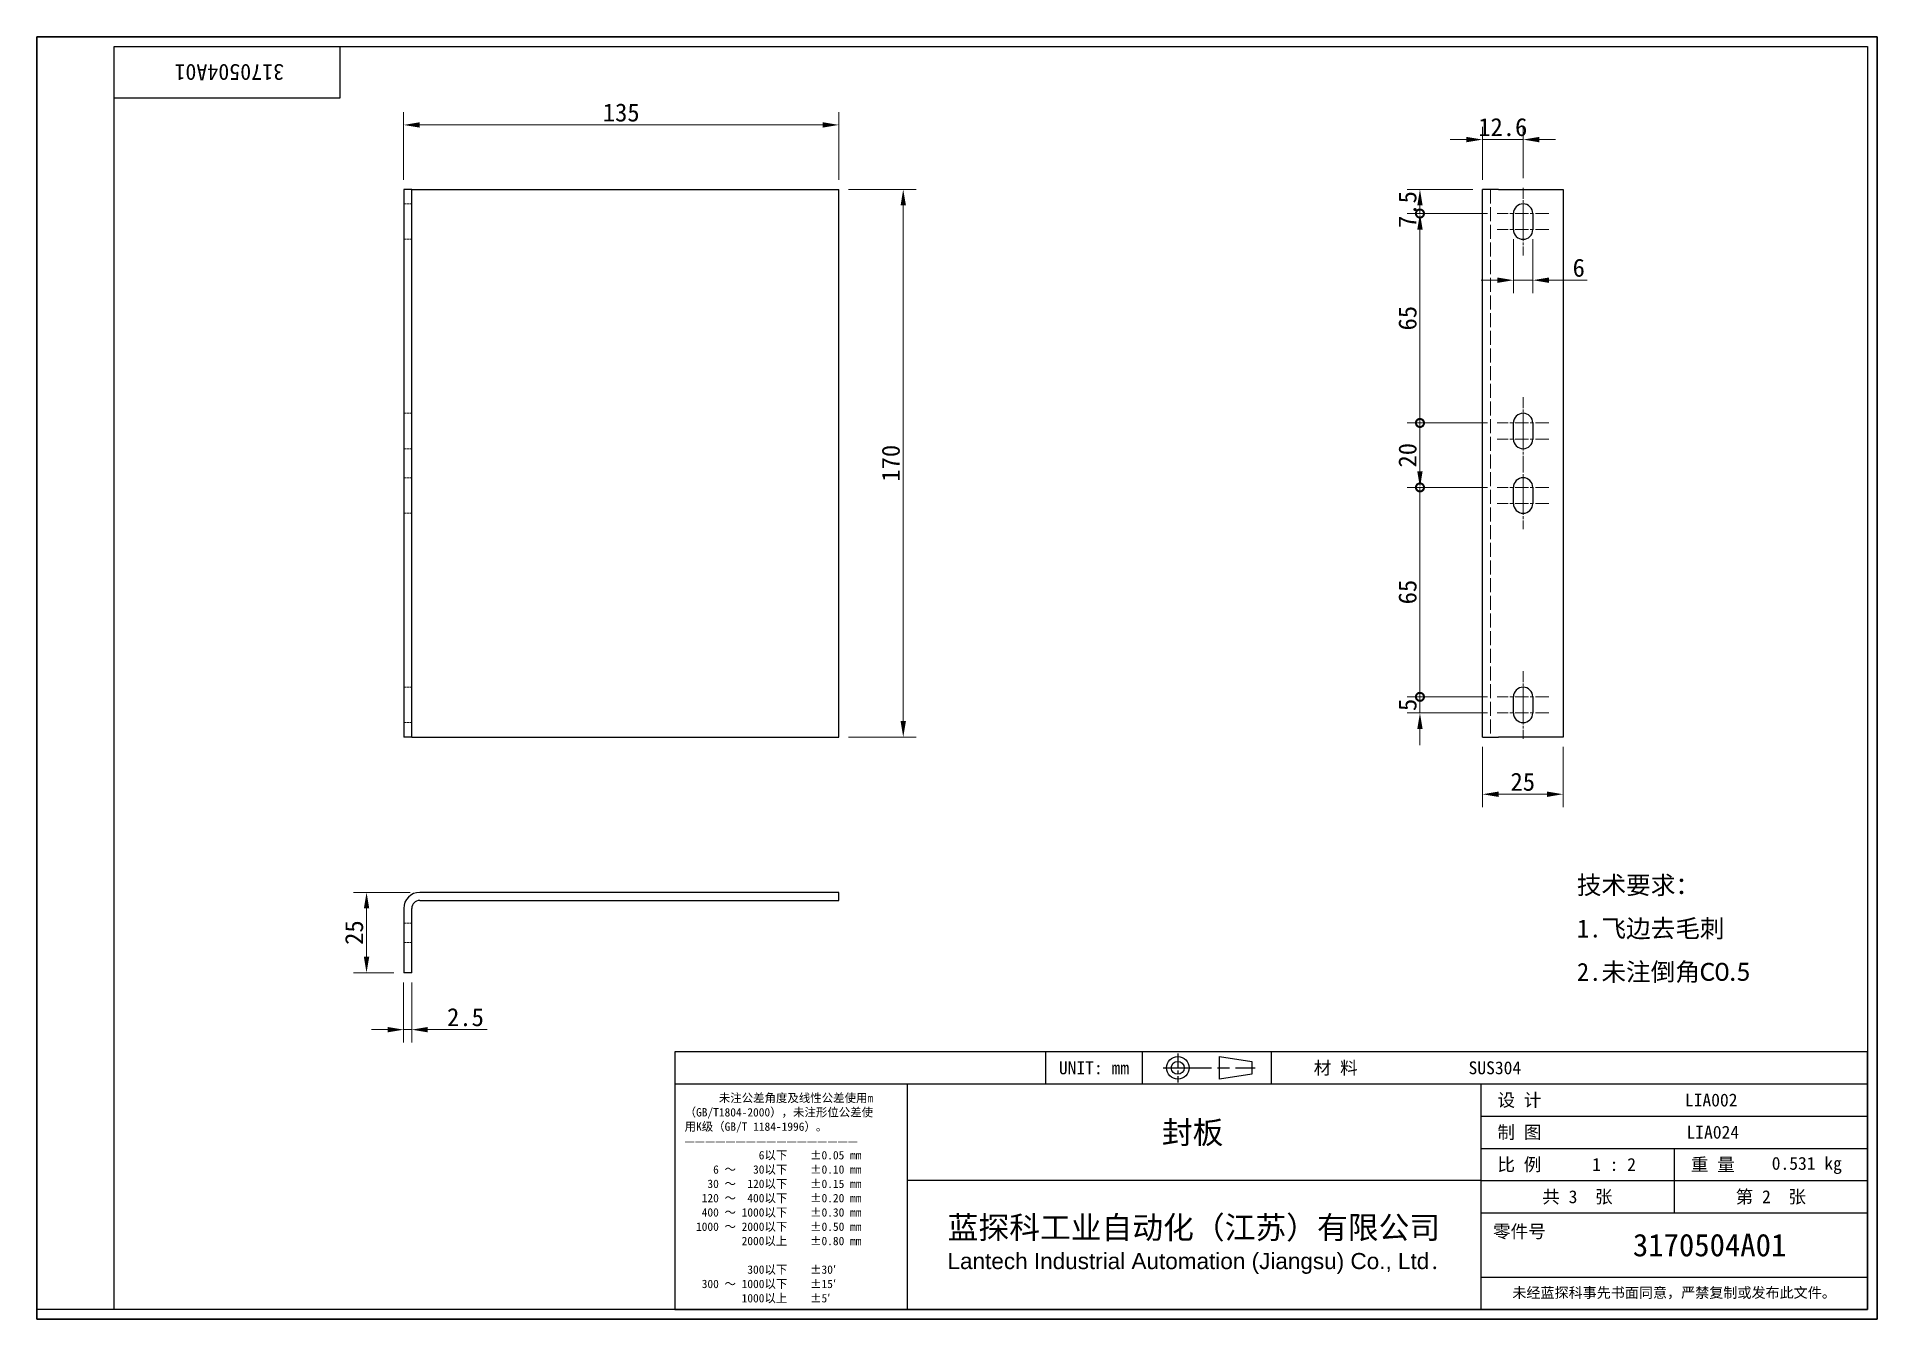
# Model space of a CAD drawing. Header units: millimetres. Extents: x 12 to 583, y 11 to 409.
import ezdxf
from ezdxf.enums import TextEntityAlignment as Align

# ---------------------------------------------------------------- set-up
doc = ezdxf.new("R2010")
doc.units = ezdxf.units.MM
doc.header["$LTSCALE"] = 2
doc.linetypes.add('CHAIN', pattern=[0.3543, 0.2362, -0.0295, 0.0591, -0.0295])
doc.linetypes.add('DASHED', pattern=[0.2067, 0.1654, -0.0413])
for name, color, linetype, lineweight in [('1', 7, 'Continuous', 18), ('可见 (ISO)', 7, 'Continuous', 25), ('图框 (ISO)', 7, 'Continuous', 35), ('标题 (ISO)', 7, 'Continuous', 25)]:
    doc.layers.add(name, color=color, linetype=linetype, lineweight=lineweight)
for name, color, linetype, lineweight, true_color in [('中心标记 (ISO)', 1, 'CHAIN', 18, 0xff0000), ('尺寸 (ISO)', 7, 'Continuous', 18, 0x008000), ('符号 (ISO)', 7, 'Continuous', 18, 0x008000), ('隐藏 (ISO)', 5, 'DASHED', 18, 0x0000ff)]:
    doc.layers.add(name, color=color, linetype=linetype, lineweight=lineweight, true_color=true_color)
doc.styles.add('文本样式164', font='SimSun.ttf')
doc.styles.add('文本样式165', font='SimSun.ttf')
doc.styles.add('文本样式74', font='SimSun.ttf')
doc.styles.add('最新国标', font='simfang.ttf')
doc.styles.add('注释文本 (ISO)', font='simfang.ttf')
doc.dimstyles.new('默认 (GB)', dxfattribs={"dimscale": 2, "dimtxt": 2.8, "dimasz": 2.5, "dimexe": 2, "dimexo": 1.5, "dimgap": 0.5, "dimtad": 1, "dimtoh": 1, "dimdsep": 46, "dimtxsty": '最新国标', "dimcen": 0.09, "dimdle": 10, "dimclrd": 256, "dimclre": 256, "dimclrt": 256, "dimaunit": 1, "dimadec": 3, "dimazin": 2, "dimtfac": 0.535714, "dimtdec": 3, "dimtmove": 0, "dimatfit": 3, "dimfxl": 0, "dimtolj": 1, "dimlwd": -1, "dimlwe": -1, "dimarcsym": 0})

# ---------------------------------------------------------------- blocks, each defined once
blk = doc.blocks.new('图框 最新国标')
at = {"layer": '图框 (ISO)'}
for p, q in [((6, 7), (6, 204.5)), ((6, 204.5), (291.5, 204.5)), ((291.5, 204.5), (291.5, 5.5)), ((6, 7), (6, 5.5)), ((6, 7), (6, 5.5)), ((291.5, 5.5), (6, 5.5))]:
    blk.add_line(p, q, dxfattribs=at)
at = {"layer": '图框 (ISO)', "color": 7, "linetype": 'Continuous', "lineweight": 25}
for p, q in [((18, 203), (290, 203)), ((18, 7), (18, 203)), ((18, 203), (290, 203)), ((53, 203), (53, 195)), ((290, 203), (290, 7)), ((290, 203), (290, 7)), ((53, 195), (18, 195)), ((290, 7), (6, 7)), ((290, 7), (18, 7))]:
    blk.add_line(p, q, dxfattribs=at)
at = {"layer": '图框 (ISO)', "style": '文本样式74'}
blk.add_attdef('零件代号_001', (44.36, 200.25), '', height=2.5, rotation=180, dxfattribs=at)
blk = doc.blocks.new('标题栏 最新国标')
at = {"layer": '标题 (ISO)'}
for p, q in [((381.98, -183.84), (196.98, -183.84)), ((196.98, -183.84), (196.98, -223.84)), ((254.48, -183.84), (254.48, -188.84)), ((269.48, -183.84), (269.48, -188.84)), ((281.48, -188.09), (281.48, -184.59)), ((281.48, -184.59), (286.48, -185.34)), ((286.48, -185.34), (286.48, -187.34)), ((289.48, -183.84), (289.48, -188.84)), ((381.98, -223.84), (381.98, -183.84)), ((383.48, -183.84), (383.48, -225.34)), ((286.48, -187.34), (281.48, -188.09)), ((196.98, -188.84), (381.98, -188.84)), ((232.98, -188.84), (232.98, -223.84)), ((321.98, -188.84), (321.98, -223.84)), ((321.98, -193.84), (381.98, -193.84)), ((321.98, -198.84), (381.98, -198.84)), ((351.98, -198.84), (351.98, -208.84)), ((321.98, -203.84), (232.98, -203.84)), ((321.98, -203.84), (381.98, -203.84)), ((321.98, -208.84), (381.98, -208.84)), ((321.98, -218.84), (381.98, -218.84)), ((196.98, -223.84), (381.98, -223.84)), ((383.48, -225.34), (196.98, -225.34))]:
    blk.add_line(p, q, dxfattribs=at)
at = {"layer": '标题 (ISO)', "linetype": 'CHAIN', "ltscale": 5.000333}
blk.add_line((274.98, -184.09), (274.98, -188.59), dxfattribs=at)
at = {"layer": '标题 (ISO)', "linetype": 'CHAIN', "ltscale": 15.834605}
blk.add_line((272.73, -186.34), (286.98, -186.34), dxfattribs=at)
at = {"layer": '标题 (ISO)'}
for radius in [1.75, 1]:
    blk.add_circle((274.98, -186.34), radius, dxfattribs=at)
at = {"layer": '1', "style": '文本样式164'}
for s, p in [('UNIT: mm', (261.98, -186.34)), ('材 料', (299.48, -186.34)), ('设 计', (327.98, -191.34)), ('制 图', (327.98, -196.34)), ('比 例', (327.98, -201.34)), ('重 量', (357.98, -201.34)), ('共 3  张', (336.98, -206.34)), ('第 2  张', (366.98, -206.34))]:
    blk.add_text(s, height=2, dxfattribs=at).set_placement(p, align=Align.MIDDLE_CENTER)
at = {"layer": '标题 (ISO)', "style": '注释文本 (ISO)'}
for s, insert, char_height, attachment_point, line_spacing_factor in [('\\fSimSun|b0|i0;{\\H1.3000;      未注公差角度及线性公差使用m\\P}\\fSimSun|b0|i0;{\\H1.3000;（GB/T1804-2000），未注形位公差使\\P}\\fSimSun|b0|i0;{\\H1.3000;用K级（GB/T 1184-1996）。\\P}\\fSimSun|b0|i0;{\\H1.3000;—————————————————\\P}\\fSimSun|b0|i0;{\\H1.3000;             6以下    ±0.05 mm\\P}\\fSimSun|b0|i0;{\\H1.3000;     6 ～   30以下    ±0.10 mm\\P}\\fSimSun|b0|i0;{\\H1.3000;    30 ～  120以下    ±0.15 mm\\P}\\fSimSun|b0|i0;{\\H1.3000;   120 ～  400以下    ±0.20 mm\\P}\\fSimSun|b0|i0;{\\H1.3000;   400 ～ 1000以下    ±0.30 mm\\P}\\fSimSun|b0|i0;{\\H1.3000;  1000 ～ 2000以下    ±0.50 mm\\P}\\fSimSun|b0|i0;{\\H1.3000;          2000以上    ±0.80 mm\\P}\\fSimSun|b0|i0;{\\H1.3000;\\P}\\fSimSun|b0|i0;{\\H1.3000;           300以下    ±30′\\P}\\fSimSun|b0|i0;{\\H1.3000;   300 ～ 1000以下    ±15′\\P}\\fSimSun|b0|i0;{\\H1.3000;          1000以上    ±5′}', (198.48, -206.63), 1.3, 4, 1.023913), ('{\\fMicrosoft YaHei|b0|i0|c134|p34;\\H1.75x;蓝探科工业自动化（江苏）有限公司\\P\\fArial|b0|i0|c0|p34;\\H0.71429x;Lantech Industrial Automation (Jiangsu) Co., Ltd\\fFangSong|b0|i0|c134|p49;.\\H1.15195x; }', (277.48, -213.84), 2, 5, 0.978695)]:
    blk.add_mtext(s, dxfattribs=dict(at, insert=insert, char_height=char_height, attachment_point=attachment_point, line_spacing_factor=line_spacing_factor))
at = {"layer": '标题 (ISO)', "attachment_point": 5, "style": '注释文本 (ISO)'}
for s, insert, char_height in [('\\fFangSong|b0|i0;LIA024', (357.98, -196.34), 2), ('\\fFangSong|b0|i0;零件号', (327.98, -211.84), 2), ('\\fSimSun|b0|i0;{\\H1.6000;未经蓝探科事先书面同意，严禁复制或发布此文件。}', (351.98, -221.34), 1.6)]:
    blk.add_mtext(s, dxfattribs=dict(at, insert=insert, char_height=char_height))
at = {"layer": '标题 (ISO)'}
for tag, p, height, style in [('材料_001', (320.09, -187.33), 2, '注释文本 (ISO)'), ('设计人_001', (353.65, -192.33), 2, '注释文本 (ISO)'), ('库存编号_001', (272.51, -198.11), 3.5, '文本样式165'), ('视图比例_001', (339.26, -202.33), 2, '注释文本 (ISO)'), ('质量\\P3;_001', (367.12, -202.16), 2, '注释文本 (ISO)'), ('零件代号_001', (345.58, -215.59), 3.5, '文本样式165')]:
    blk.add_attdef(tag, p, '', height=height, dxfattribs=dict(at, style=style))
blk = doc.blocks.new('*D5')
at = {"layer": 'Defpoints', "color": 0, "transparency": 16777216}
for p in [(260.82, 361.65), (280.82, 361.65), (260.82, 191.65)]:
    blk.add_point(p, dxfattribs=at)
at = {"layer": '尺寸 (ISO)', "color": 116, "true_color": 0x00803f, "transparency": 16777216}
for p, q in [((263.82, 361.65), (284.82, 361.65)), ((280.82, 196.65), (280.82, 356.65)), ((263.82, 191.65), (284.82, 191.65))]:
    blk.add_line(p, q, dxfattribs=at)
for points in [[(279.99, 356.65), (281.66, 356.65), (280.82, 361.65)], [(279.99, 196.65), (281.66, 196.65), (280.82, 191.65)]]:
    blk.add_solid(points, dxfattribs=at)
at = {"layer": '尺寸 (ISO)', "transparency": 16777216, "insert": (276.99, 276.65), "char_height": 5.6, "attachment_point": 5, "rotation": 90, "style": '最新国标'}
blk.add_mtext('\\A1;170', dxfattribs=at)
blk = doc.blocks.new('*D6')
at = {"layer": 'Defpoints', "color": 0, "transparency": 16777216}
for p in [(125.82, 381.65), (125.82, 361.65), (260.82, 361.65)]:
    blk.add_point(p, dxfattribs=at)
at = {"layer": '尺寸 (ISO)', "color": 116, "true_color": 0x00803f, "transparency": 16777216}
for p, q in [((125.82, 364.65), (125.82, 385.65)), ((260.82, 364.65), (260.82, 385.65)), ((255.82, 381.65), (130.82, 381.65))]:
    blk.add_line(p, q, dxfattribs=at)
for points in [[(130.82, 382.48), (130.82, 380.81), (125.82, 381.65)], [(255.82, 382.48), (255.82, 380.81), (260.82, 381.65)]]:
    blk.add_solid(points, dxfattribs=at)
at = {"layer": '尺寸 (ISO)', "transparency": 16777216, "insert": (193.32, 385.48), "char_height": 5.6, "attachment_point": 5, "style": '最新国标'}
blk.add_mtext('\\A1;135', dxfattribs=at)
blk = doc.blocks.new('_DotSmall')
at = {"color": 0, "linetype": 'ByBlock', "const_width": 0.5}
blk.add_lwpolyline([(-0.0625, 0, 1), (0.0625, 0, 1)], format="xyb", close=True, dxfattribs=at)
blk = doc.blocks.new('*D7')
at = {"layer": 'Defpoints', "color": 0, "transparency": 16777216}
for p in [(441.14, 204.15), (465.14, 204.15), (465.14, 199.15)]:
    blk.add_point(p, dxfattribs=at)
at = {"layer": '尺寸 (ISO)', "color": 116, "true_color": 0x00803f, "transparency": 16777216}
for p, q in [((441.14, 204.15), (441.14, 209.15)), ((462.14, 204.15), (437.14, 204.15)), ((441.14, 199.15), (441.14, 204.15)), ((462.14, 199.15), (437.14, 199.15)), ((441.14, 194.15), (441.14, 189.15))]:
    blk.add_line(p, q, dxfattribs=at)
blk.add_solid([(440.31, 194.15), (441.97, 194.15), (441.14, 199.15)], dxfattribs=at)
at = {"layer": '尺寸 (ISO)', "color": 116, "true_color": 0x00803f, "transparency": 16777216, "xscale": 5, "yscale": 5, "zscale": 5, "rotation": 270}
blk.add_blockref('_DotSmall', (441.14, 204.15), dxfattribs=at)
at = {"layer": '尺寸 (ISO)', "transparency": 16777216, "insert": (437.31, 201.65), "char_height": 5.6, "attachment_point": 5, "rotation": 90, "style": '最新国标'}
blk.add_mtext('\\A1;5', dxfattribs=at)
blk = doc.blocks.new('*D9')
at = {"layer": 'Defpoints', "color": 0, "transparency": 16777216}
for p in [(441.14, 361.65), (460.54, 361.65), (465.14, 354.15)]:
    blk.add_point(p, dxfattribs=at)
at = {"layer": '尺寸 (ISO)', "color": 116, "true_color": 0x00803f, "transparency": 16777216}
for p, q in [((457.54, 361.65), (437.14, 361.65)), ((462.14, 354.15), (437.14, 354.15)), ((441.14, 354.15), (441.14, 356.65))]:
    blk.add_line(p, q, dxfattribs=at)
blk.add_solid([(440.31, 356.65), (441.97, 356.65), (441.14, 361.65)], dxfattribs=at)
at = {"layer": '尺寸 (ISO)', "color": 116, "true_color": 0x00803f, "transparency": 16777216, "xscale": 5, "yscale": 5, "zscale": 5, "rotation": 270}
blk.add_blockref('_DotSmall', (441.14, 354.15), dxfattribs=at)
at = {"layer": '尺寸 (ISO)', "transparency": 16777216, "insert": (437.29, 355.4), "char_height": 5.6, "attachment_point": 5, "rotation": 90, "style": '最新国标'}
blk.add_mtext('\\A1;7.5', dxfattribs=at)
blk = doc.blocks.new('*D10')
at = {"layer": 'Defpoints', "color": 0, "transparency": 16777216}
for p in [(441.14, 269.15), (465.14, 269.15), (465.14, 204.15)]:
    blk.add_point(p, dxfattribs=at)
at = {"layer": '尺寸 (ISO)', "color": 116, "true_color": 0x00803f, "transparency": 16777216}
for p, q in [((462.14, 269.15), (437.14, 269.15)), ((441.14, 204.15), (441.14, 269.15)), ((462.14, 204.15), (437.14, 204.15))]:
    blk.add_line(p, q, dxfattribs=at)
at = {"layer": '尺寸 (ISO)', "color": 116, "true_color": 0x00803f, "transparency": 16777216, "xscale": 5, "yscale": 5, "zscale": 5}
for p, rotation in [((441.14, 269.15), 90), ((441.14, 204.15), 270)]:
    blk.add_blockref('_DotSmall', p, dxfattribs=dict(at, rotation=rotation))
at = {"layer": '尺寸 (ISO)', "transparency": 16777216, "insert": (437.31, 236.67), "char_height": 5.6, "attachment_point": 5, "rotation": 90, "style": '最新国标'}
blk.add_mtext('\\A1;65', dxfattribs=at)
blk = doc.blocks.new('*D11')
at = {"layer": 'Defpoints', "color": 0, "transparency": 16777216}
for p in [(441.14, 289.15), (465.14, 289.15), (465.14, 269.15)]:
    blk.add_point(p, dxfattribs=at)
at = {"layer": '尺寸 (ISO)', "color": 116, "true_color": 0x00803f, "transparency": 16777216}
for p, q in [((462.14, 289.15), (437.14, 289.15)), ((441.14, 274.15), (441.14, 289.15)), ((462.14, 269.15), (437.14, 269.15))]:
    blk.add_line(p, q, dxfattribs=at)
blk.add_solid([(440.31, 274.15), (441.97, 274.15), (441.14, 269.15)], dxfattribs=at)
at = {"layer": '尺寸 (ISO)', "color": 116, "true_color": 0x00803f, "transparency": 16777216, "xscale": 5, "yscale": 5, "zscale": 5, "rotation": 90}
blk.add_blockref('_DotSmall', (441.14, 289.15), dxfattribs=at)
at = {"layer": '尺寸 (ISO)', "transparency": 16777216, "insert": (437.31, 279.13), "char_height": 5.6, "attachment_point": 5, "rotation": 90, "style": '最新国标'}
blk.add_mtext('\\A1;20', dxfattribs=at)
blk = doc.blocks.new('*D12')
at = {"layer": 'Defpoints', "color": 0, "transparency": 16777216}
for p in [(441.14, 354.15), (465.14, 354.15), (465.14, 289.15)]:
    blk.add_point(p, dxfattribs=at)
at = {"layer": '尺寸 (ISO)', "color": 116, "true_color": 0x00803f, "transparency": 16777216}
for p, q in [((462.14, 354.15), (437.14, 354.15)), ((441.14, 289.15), (441.14, 349.15)), ((462.14, 289.15), (437.14, 289.15))]:
    blk.add_line(p, q, dxfattribs=at)
blk.add_solid([(440.31, 349.15), (441.97, 349.15), (441.14, 354.15)], dxfattribs=at)
at = {"layer": '尺寸 (ISO)', "color": 116, "true_color": 0x00803f, "transparency": 16777216, "xscale": 5, "yscale": 5, "zscale": 5, "rotation": 270}
blk.add_blockref('_DotSmall', (441.14, 289.15), dxfattribs=at)
at = {"layer": '尺寸 (ISO)', "transparency": 16777216, "insert": (437.31, 321.67), "char_height": 5.6, "attachment_point": 5, "rotation": 90, "style": '最新国标'}
blk.add_mtext('\\A1;65', dxfattribs=at)
blk = doc.blocks.new('*D13')
at = {"layer": 'Defpoints', "color": 0, "transparency": 16777216}
for p in [(473.14, 377.1), (460.54, 361.65), (473.14, 362.15)]:
    blk.add_point(p, dxfattribs=at)
at = {"layer": '尺寸 (ISO)', "color": 116, "true_color": 0x00803f, "transparency": 16777216}
for p, q in [((455.54, 377.1), (450.54, 377.1)), ((460.54, 364.65), (460.54, 381.1)), ((460.54, 377.1), (465.54, 377.1)), ((465.54, 377.1), (468.14, 377.1)), ((473.14, 377.1), (468.14, 377.1)), ((473.14, 365.15), (473.14, 381.1)), ((478.14, 377.1), (483.14, 377.1))]:
    blk.add_line(p, q, dxfattribs=at)
for points in [[(455.54, 377.93), (455.54, 376.26), (460.54, 377.1)], [(478.14, 377.93), (478.14, 376.26), (473.14, 377.1)]]:
    blk.add_solid(points, dxfattribs=at)
at = {"layer": '尺寸 (ISO)', "transparency": 16777216, "insert": (466.84, 380.95), "char_height": 5.6, "attachment_point": 5, "style": '最新国标'}
blk.add_mtext('\\A1;12.6', dxfattribs=at)
blk = doc.blocks.new('*D14')
at = {"layer": 'Defpoints', "color": 0, "transparency": 16777216}
for p in [(470.14, 349.15), (476.14, 349.15), (476.14, 333.46)]:
    blk.add_point(p, dxfattribs=at)
at = {"layer": '尺寸 (ISO)', "color": 116, "true_color": 0x00803f, "transparency": 16777216}
for p, q in [((470.14, 346.15), (470.14, 329.46)), ((476.14, 346.15), (476.14, 329.46)), ((465.14, 333.46), (460.14, 333.46)), ((470.14, 333.46), (476.14, 333.46)), ((481.14, 333.46), (493.05, 333.46))]:
    blk.add_line(p, q, dxfattribs=at)
for points in [[(465.14, 334.29), (465.14, 332.63), (470.14, 333.46)], [(481.14, 334.29), (481.14, 332.63), (476.14, 333.46)]]:
    blk.add_solid(points, dxfattribs=at)
at = {"layer": '尺寸 (ISO)', "transparency": 16777216, "insert": (490.4, 337.29), "char_height": 5.6, "attachment_point": 5, "style": '最新国标'}
blk.add_mtext('\\A1;6', dxfattribs=at)
blk = doc.blocks.new('*D15')
at = {"layer": 'Defpoints', "color": 0, "transparency": 16777216}
for p in [(130.82, 143.48), (114.3, 118.48), (125.82, 118.48)]:
    blk.add_point(p, dxfattribs=at)
at = {"layer": '尺寸 (ISO)', "color": 116, "true_color": 0x00803f, "transparency": 16777216}
for p, q in [((127.82, 143.48), (110.3, 143.48)), ((114.3, 138.48), (114.3, 123.48)), ((122.82, 118.48), (110.3, 118.48))]:
    blk.add_line(p, q, dxfattribs=at)
for points in [[(113.47, 138.48), (115.14, 138.48), (114.3, 143.48)], [(113.47, 123.48), (115.14, 123.48), (114.3, 118.48)]]:
    blk.add_solid(points, dxfattribs=at)
at = {"layer": '尺寸 (ISO)', "transparency": 16777216, "insert": (110.47, 130.98), "char_height": 5.6, "attachment_point": 5, "rotation": 90, "style": '最新国标'}
blk.add_mtext('\\A1;25', dxfattribs=at)
blk = doc.blocks.new('*D16')
at = {"layer": 'Defpoints', "color": 0, "transparency": 16777216}
for p in [(125.82, 118.48), (128.32, 118.48), (125.82, 100.86)]:
    blk.add_point(p, dxfattribs=at)
at = {"layer": '尺寸 (ISO)', "color": 116, "true_color": 0x00803f, "transparency": 16777216}
for p, q in [((125.82, 115.48), (125.82, 96.86)), ((128.32, 115.48), (128.32, 96.86)), ((120.82, 100.86), (115.82, 100.86)), ((125.82, 100.86), (128.32, 100.86)), ((133.32, 100.86), (151.68, 100.86))]:
    blk.add_line(p, q, dxfattribs=at)
for points in [[(120.82, 101.7), (120.82, 100.03), (125.82, 100.86)], [(133.32, 101.7), (133.32, 100.03), (128.32, 100.86)]]:
    blk.add_solid(points, dxfattribs=at)
at = {"layer": '尺寸 (ISO)', "transparency": 16777216, "insert": (145, 104.71), "char_height": 5.6, "attachment_point": 5, "style": '最新国标'}
blk.add_mtext('\\A1;2.5', dxfattribs=at)
blk = doc.blocks.new('*D17')
at = {"layer": 'Defpoints', "color": 0, "transparency": 16777216}
for p in [(460.54, 191.65), (485.54, 191.65), (485.54, 173.93)]:
    blk.add_point(p, dxfattribs=at)
at = {"layer": '尺寸 (ISO)', "color": 116, "true_color": 0x00803f, "transparency": 16777216}
for p, q in [((460.54, 188.65), (460.54, 169.93)), ((485.54, 188.65), (485.54, 169.93)), ((465.54, 173.93), (480.54, 173.93))]:
    blk.add_line(p, q, dxfattribs=at)
for points in [[(465.54, 174.76), (465.54, 173.09), (460.54, 173.93)], [(480.54, 174.76), (480.54, 173.09), (485.54, 173.93)]]:
    blk.add_solid(points, dxfattribs=at)
at = {"layer": '尺寸 (ISO)', "transparency": 16777216, "insert": (473.04, 177.76), "char_height": 5.6, "attachment_point": 5, "style": '最新国标'}
blk.add_mtext('\\A1;25', dxfattribs=at)

msp = doc.modelspace()

# ---------------------------------------------------------------- linework, layer by layer
at = {"layer": '中心标记 (ISO)', "ltscale": 7.222748}
for p, q in [((473.139, 362.146), (473.139, 349.146)), ((473.139, 354.146), (473.139, 341.146)), ((473.139, 297.146), (473.139, 284.146)), ((473.139, 289.146), (473.139, 276.146)), ((473.139, 277.146), (473.139, 264.146)), ((473.139, 269.146), (473.139, 256.146)), ((473.139, 212.146), (473.139, 199.146)), ((473.139, 204.146), (473.139, 191.146))]:
    msp.add_line(p, q, dxfattribs=at)
at = {"layer": '中心标记 (ISO)', "ltscale": 8.88956}
for p, q in [((481.139, 354.146), (465.139, 354.146)), ((481.139, 349.146), (465.139, 349.146)), ((481.139, 289.146), (465.139, 289.146)), ((481.139, 284.146), (465.139, 284.146)), ((481.139, 269.146), (465.139, 269.146)), ((481.139, 264.146), (465.139, 264.146)), ((481.139, 204.146), (465.139, 204.146)), ((481.139, 199.146), (465.139, 199.146))]:
    msp.add_line(p, q, dxfattribs=at)
at = {"layer": '可见 (ISO)'}
for p, q in [((125.825, 361.646), (125.825, 191.646)), ((128.325, 361.646), (125.825, 361.646)), ((128.325, 191.646), (128.325, 361.646)), ((128.325, 361.646), (130.825, 361.646)), ((130.825, 361.646), (260.825, 361.646)), ((260.825, 191.646), (260.825, 361.646)), ((460.539, 191.646), (460.539, 361.646)), ((465.539, 361.646), (460.539, 361.646)), ((465.539, 361.646), (485.539, 361.646)), ((485.539, 361.646), (485.539, 191.646)), ((470.139, 349.146), (470.139, 354.146)), ((476.139, 354.146), (476.139, 349.146)), ((470.139, 284.146), (470.139, 289.146)), ((476.139, 289.146), (476.139, 284.146)), ((470.139, 264.146), (470.139, 269.146)), ((476.139, 269.146), (476.139, 264.146)), ((470.139, 199.146), (470.139, 204.146)), ((476.139, 204.146), (476.139, 199.146)), ((128.325, 191.646), (125.825, 191.646)), ((128.325, 191.646), (130.825, 191.646)), ((130.825, 191.646), (260.825, 191.646)), ((460.539, 191.646), (465.539, 191.646)), ((485.539, 191.646), (465.539, 191.646)), ((260.825, 143.478), (130.825, 143.478)), ((260.825, 140.978), (260.825, 143.478)), ((125.825, 138.478), (125.825, 118.478)), ((128.325, 118.478), (128.325, 138.478)), ((130.825, 140.978), (260.825, 140.978)), ((128.325, 118.478), (125.825, 118.478))]:
    msp.add_line(p, q, dxfattribs=at)
for centre, radius, start, end in [((473.139, 354.146), 3, 0, 180), ((473.139, 349.146), 3, 180, 0), ((473.139, 289.146), 3, 0, 180), ((473.139, 284.146), 3, 180, 0), ((473.139, 269.146), 3, 0, 180), ((473.139, 264.146), 3, 180, 0), ((473.139, 204.146), 3, 0, 180), ((473.139, 199.146), 3, 180, 0), ((130.825, 138.478), 5, 90, 180), ((130.825, 138.478), 2.5, 90, 180)]:
    msp.add_arc(centre, radius, start, end, dxfattribs=at)
at = {"layer": '隐藏 (ISO)', "ltscale": 13.26529}
msp.add_line((463.039, 361.646), (463.039, 191.646), dxfattribs=at)
at = {"layer": '隐藏 (ISO)', "ltscale": 2.380771}
for p, q in [((125.825, 357.146), (128.325, 357.146)), ((125.825, 346.146), (128.325, 346.146)), ((125.825, 292.146), (128.325, 292.146)), ((125.825, 281.146), (128.325, 281.146)), ((125.825, 272.146), (128.325, 272.146)), ((125.825, 261.146), (128.325, 261.146)), ((125.825, 207.146), (128.325, 207.146)), ((125.825, 196.146), (128.325, 196.146)), ((125.825, 133.878), (128.325, 133.878)), ((125.825, 127.878), (128.325, 127.878))]:
    msp.add_line(p, q, dxfattribs=at)

# ---------------------------------------------------------------- block references
at = {"xscale": 2, "yscale": 2, "zscale": 2}
for name, p, values in [('图框 最新国标', (0, 0), {'零件代号_001': '3170504A01'}), ('标题栏 最新国标', (-183.965, 461.689), {'零件代号_001': '3170504A01', '库存编号_001': '封板', '质量\\P3;_001': '0.531 kg', '视图比例_001': '1 : 2', '设计人_001': 'LIA002', '材料_001': 'SUS304'})]:
    msp.add_blockref(name, p, dxfattribs=at).add_auto_attribs(values)

# ---------------------------------------------------------------- texts
at = {"layer": '符号 (ISO)', "insert": (489.824, 131.923), "char_height": 5.6, "width": 57.79268, "attachment_point": 4, "line_spacing_factor": 1.441304, "style": '注释文本 (ISO)'}
msp.add_mtext('\\fFangSong|b0|i0;{\\H5.6000;技术要求：\\P}\\fFangSong|b0|i0;{\\H5.6000;1.飞边去毛刺\\P}\\fFangSong|b0|i0;{\\H5.6000;2.未注倒角}\\fCalibri|b0|i0;{\\H5.6000;C0.5}', dxfattribs=at)

# ---------------------------------------------------------------- dimensions: what is measured, and where the dimension line sits
at = {"layer": '尺寸 (ISO)', "color": 116, "true_color": 0x00803f}
for base, p1, p2, override, picture, middle in [((125.825, 381.646), (260.825, 361.646), (125.825, 361.646), {"dimgap": 0.5, "dimtoh": 0, "dimdec": 2, "dimtol": 0, "dimlim": 0, "dimtp": 0, "dimtm": 0, "dimtdec": 3, "dimtofl": 0, "dimatfit": 1}, '*D6', (193.325, 381.646)), ((473.139, 377.098), (460.539, 361.646), (473.139, 362.146), {"dimgap": 0.5, "dimtoh": 0, "dimdec": 2, "dimtol": 0, "dimlim": 0, "dimtp": 0, "dimtm": 0, "dimtdec": 3, "dimtofl": 0}, '*D13', (466.839, 377.098)), ((476.139, 333.459), (470.139, 349.146), (476.139, 349.146), {"dimgap": 0.5, "dimtoh": 0, "dimdec": 2, "dimtol": 0, "dimlim": 0, "dimtp": 0, "dimtm": 0, "dimtdec": 3, "dimtofl": 1, "dimatfit": 1}, '*D14', (490.403, 333.459)), ((485.539, 173.926), (460.539, 191.646), (485.539, 191.646), {"dimgap": 0.5, "dimtoh": 0, "dimdec": 2, "dimtol": 0, "dimlim": 0, "dimtp": 0, "dimtm": 0, "dimtdec": 3, "dimtofl": 0, "dimatfit": 1}, '*D17', (473.039, 173.926))]:
    dim = msp.add_linear_dim(base=base, p1=p1, p2=p2, dimstyle='默认 (GB)', override=override, dxfattribs=at)
    dim.commit()
    dim.dimension.update_dxf_attribs({"geometry": picture, "text_midpoint": middle, "dimtype": 160})
for base, p1, p2, angle, override, picture, middle in [((280.825, 361.646), (260.825, 191.646), (260.825, 361.646), 90, {"dimgap": 0.5, "dimtoh": 0, "dimdec": 2, "dimtol": 0, "dimlim": 0, "dimtp": 0, "dimtm": 0, "dimtdec": 3, "dimtofl": 0, "dimatfit": 1}, '*D5', (280.825, 276.646)), ((441.139, 361.646), (465.139, 354.146), (460.539, 361.646), 90, {"dimgap": 0.5, "dimtoh": 0, "dimdec": 2, "dimblk1": 'DotSmall', "dimsah": 1, "dimdle": 0, "dimtol": 0, "dimlim": 0, "dimtp": 0, "dimtm": 0, "dimtdec": 3, "dimtofl": 1, "dimatfit": 1}, '*D9', (441.139, 355.396)), ((441.139, 354.146), (465.139, 289.146), (465.139, 354.146), 90, {"dimgap": 0.5, "dimtoh": 0, "dimdec": 2, "dimblk1": 'DotSmall', "dimsah": 1, "dimdle": 0, "dimtol": 0, "dimlim": 0, "dimtp": 0, "dimtm": 0, "dimtdec": 3, "dimtofl": 0, "dimatfit": 1}, '*D12', (441.139, 321.666)), ((441.139, 289.146), (465.139, 269.146), (465.139, 289.146), 90, {"dimgap": 0.5, "dimtoh": 0, "dimdec": 2, "dimblk2": 'DotSmall', "dimsah": 1, "dimdle": 0, "dimtol": 0, "dimlim": 0, "dimtp": 0, "dimtm": 0, "dimtdec": 3, "dimtofl": 0, "dimatfit": 1}, '*D11', (441.139, 279.126)), ((441.139, 269.146), (465.139, 204.146), (465.139, 269.146), 90, {"dimgap": 0.5, "dimtoh": 0, "dimdec": 2, "dimblk1": 'DotSmall', "dimblk2": 'DotSmall', "dimsah": 1, "dimdle": 0, "dimtol": 0, "dimlim": 0, "dimtp": 0, "dimtm": 0, "dimtdec": 3, "dimtofl": 0, "dimatfit": 1}, '*D10', (441.139, 236.666)), ((441.139, 204.146), (465.139, 199.146), (465.139, 204.146), 90, {"dimgap": 0.5, "dimtoh": 0, "dimdec": 2, "dimblk2": 'DotSmall', "dimsah": 1, "dimdle": 0, "dimtol": 0, "dimlim": 0, "dimtp": 0, "dimtm": 0, "dimtdec": 3, "dimtofl": 1, "dimatfit": 1}, '*D7', (441.139, 201.646)), ((114.302, 118.478), (130.825, 143.478), (125.825, 118.478), 90, {"dimgap": 0.5, "dimtoh": 0, "dimdec": 2, "dimtol": 0, "dimlim": 0, "dimtp": 0, "dimtm": 0, "dimtdec": 3, "dimtofl": 0, "dimatfit": 1}, '*D15', (114.302, 130.978)), ((125.825, 100.865), (128.325, 118.478), (125.825, 118.478), 180, {"dimgap": 0.5, "dimtoh": 0, "dimdec": 2, "dimtol": 0, "dimlim": 0, "dimtp": 0, "dimtm": 0, "dimtdec": 3, "dimtofl": 1, "dimatfit": 1}, '*D16', (145.005, 100.865))]:
    dim = msp.add_linear_dim(base=base, p1=p1, p2=p2, angle=angle, dimstyle='默认 (GB)', override=override, dxfattribs=at)
    dim.commit()
    dim.dimension.update_dxf_attribs({"geometry": picture, "text_midpoint": middle, "dimtype": 160})

doc.saveas('drawing.dxf')
